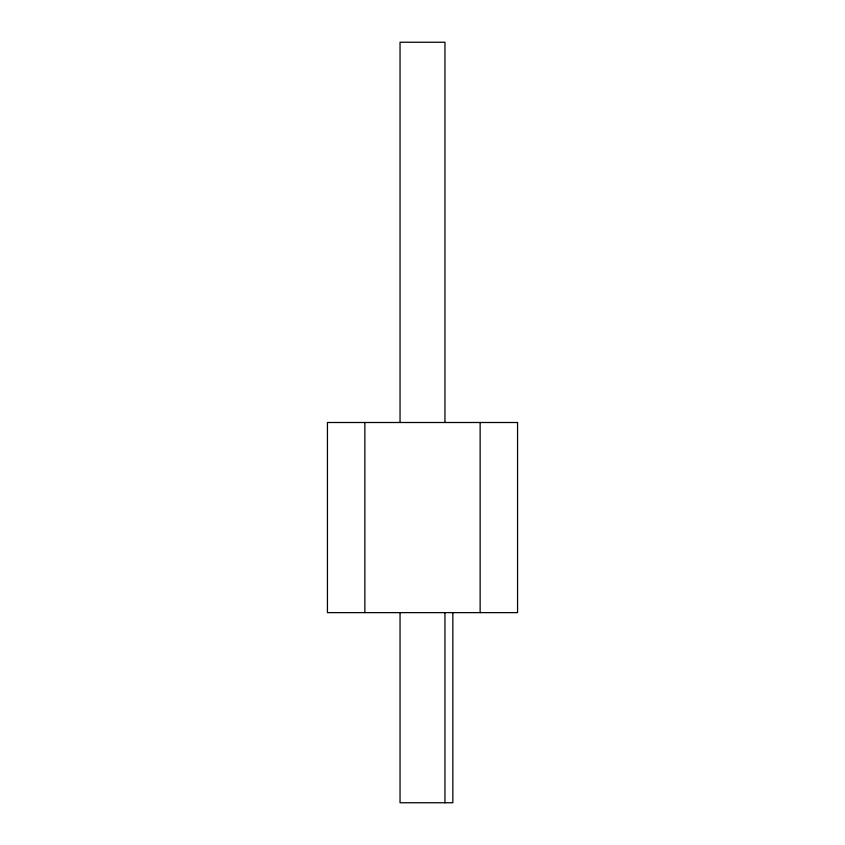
<?xml version="1.0" encoding="UTF-8"?>
<svg xmlns="http://www.w3.org/2000/svg" width="845" height="845" viewBox="0 0 845 845"><rect width="100%" height="100%" fill="white"/><g stroke="black" fill="none" stroke-linecap="round" stroke-linejoin="round"><path stroke-width="1.27" d="M480.14 422.5L480.14 612.625M452.846 612.625L452.846 802.75L400.044 802.75L400.044 612.625M444.956 422.5L444.956 42.25L400.044 42.25L400.044 422.5M444.956 612.625L444.956 802.75M364.86 422.5L364.86 612.625M517.562 422.5L327.438 422.5L327.438 612.625L517.562 612.625L517.562 422.5"/></g></svg>
